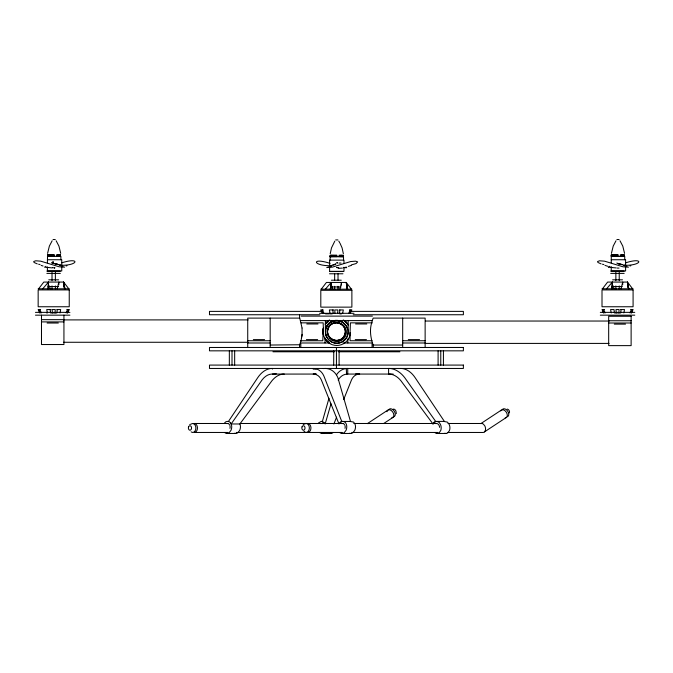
<?xml version="1.0" encoding="UTF-8"?>
<svg xmlns="http://www.w3.org/2000/svg" width="673" height="673" viewBox="0 0 673 673"><rect width="100%" height="100%" fill="white"/><g stroke="black" fill="none" stroke-linecap="round" stroke-linejoin="round"><path stroke-width="1.01" d="M48.355 254.865L48.321 256.371L49.028 254.865L48.994 256.371L49.852 254.865L49.827 256.371L50.803 254.865L50.786 256.371L51.863 254.865L51.846 256.371L52.99 254.865L52.982 256.371L54.151 254.865L48.355 254.865L47.825 256.371M330.998 255.252L330.965 256.75L331.663 255.252L331.638 256.75L332.487 255.252L332.462 256.75L333.446 255.252L333.421 256.75L334.506 255.252L334.489 256.75L335.625 255.252L335.625 256.75L336.794 255.252L330.998 255.252L330.468 256.75M612.203 254.865L612.169 256.371L612.867 254.865L612.842 256.371L613.692 254.865L613.667 256.371L614.651 254.865L614.634 256.371L615.711 254.865L615.694 256.371L616.838 254.865L616.83 256.371L617.999 254.865L612.203 254.865L611.673 256.371M47.522 256.371L47.564 254.865L47.396 262.798M330.157 256.75L330.199 255.252L330.056 260.123M611.37 256.371L611.303 254.865L611.244 262.798M55.085 312.928L55.236 309.563L52.166 309.563L52.309 312.928M337.728 313.307L337.88 309.942L334.801 309.942L334.952 313.307M618.933 312.928L619.084 309.563L616.005 309.563L616.157 312.928M396.262 413.617L396.313 412.894M48.549 282.071L48.061 288.801L48.549 282.071L42.71 288.801M331.192 282.45L330.695 289.188L331.192 282.45L325.353 289.188M612.396 282.071L611.9 288.801L612.396 282.071L606.558 288.801M611.404 254.865L611.261 256.371L624.729 256.371L624.729 259.736M57.222 309.563L56.877 312.928L50.525 312.928L50.181 309.563M339.512 313.307L339.857 309.942M621.061 309.563L620.716 312.928L614.373 312.928L614.028 309.563L610.562 309.563L611.244 312.928M323.242 328.231L322.796 340.74L300.806 340.74M47.581 253.368L49.373 246.082L52.158 240.766M330.216 253.746L331.495 247.883L334.801 241.153M611.429 253.368L613.221 246.082L616.005 240.766M301.024 340.891L302.101 334.38M59.998 312.928L60.679 309.563L56.868 309.563M342.641 313.307L343.323 309.942L339.503 309.942M623.846 312.928L624.527 309.563L620.708 309.563M301.403 338.309L302.059 335.061L302.059 328.088M57.222 288.801L58.845 282.071L58.845 284.763M339.857 289.188L341.489 282.45L341.489 285.142M621.061 288.801L622.693 282.071L622.693 284.763M300.991 341.093L299.578 344.753L299.578 347.495M371.622 322.981C369.435 330.292 370.697 338.065 373.128 345.039L402.69 345.039M328.979 398.256L322.375 421.449L324.453 423.342M325.152 423.982L330.981 403.825M60.444 254.865L59.981 256.371L59.947 254.865L60.444 254.865L60.477 256.371M343.079 255.252L342.624 256.75L342.591 255.252L343.079 255.252L343.121 256.75M624.283 254.865L623.829 256.371L623.795 254.865L624.283 254.865L624.325 256.371M66.139 312.928L67.485 309.563M348.782 313.307L350.128 309.942M333.875 423.982L336.609 417.159M343.634 399.619L351.499 379.934A17.01 11.651 70.2 0 1 359.643 374.07L355.765 373.843M629.987 312.928L631.333 309.563M328.693 327.103C322.577 336.837 338.805 346.208 344.172 336.046C350.288 326.321 334.052 316.949 328.693 327.103A8.808 8.648 -90 0 0 328.693 336.046M67.308 312.928L68.781 309.563L66.795 309.563M349.943 313.307L351.415 309.942L349.438 309.942M631.148 312.928L632.62 309.563L630.643 309.563M67.544 312.928L69.243 309.563M350.187 313.307L351.878 309.942M631.392 312.928L633.083 309.563M371.866 322.056L373.128 318.11L425.134 318.11L425.134 347.47M400.502 368.459A21.3 14.596 70.2 0 1 415.048 377.553L444.39 421.407L435.667 421.407L404.725 377.679A25.49 17.464 70.2 0 0 390.02 368.484L388.599 368.459L388.599 374.07A20.072 13.754 70.2 0 1 402.328 382.651L432.991 423.973C434.085 420.179 439.334 420.835 440.403 424.318A6.065 4.274 82.9 0 1 440.781 430.417L439.318 432.646A6.25 4.4 82.9 0 1 434.943 432.646M59.274 254.865L58.475 256.371L58.45 254.865L57.516 256.371L57.499 254.865L56.456 256.371L56.439 254.865L59.274 254.865L59.308 256.371M341.918 255.252L341.118 256.75L341.093 255.252L340.159 256.75L340.134 255.252L339.091 256.75L339.083 255.252L341.918 255.252L341.951 256.75M623.122 254.865L622.323 256.371L622.298 254.865L621.364 256.371L621.339 254.865L620.296 256.371L620.287 254.865L623.122 254.865L623.156 256.371M329.972 289.188L331.192 286.942M302.034 327.953L299.737 318.11L247.731 318.11L247.731 347.47M228.475 421.407L257.818 377.553A21.3 14.596 -70.2 0 1 272.363 368.459L272.363 369.115M230.376 423.233L231.15 423.973L262.159 379.816A15.883 10.886 -70.2 0 1 271.32 374.087L315.965 374.062M231.15 423.973L239.874 423.973L270.538 382.659A20.072 13.754 -70.2 0 1 284.267 374.062M447.343 432.461L483.021 432.461A4.4 3.037 72.6 0 0 484.51 431.864L485.418 430.215A4.694 3.239 72.6 0 0 484.711 425.731L483.298 424.091A4.4 3.037 72.6 0 0 480.816 423.637M325.841 323.452L328.996 320.449M38.622 288.801L43.787 282.071L63.607 282.071L68.781 288.801M321.265 289.188L326.43 282.45L346.25 282.45L351.415 289.188M602.47 288.801L607.635 282.071L627.455 282.071L632.62 288.801M318.388 423.056L321.374 421.264L324.579 423.056M224.504 423.056C226.271 420.23 230.595 421.147 231.319 424.318A6.065 4.274 -82.9 0 1 230.94 430.417L229.199 432.646A6.25 4.4 -82.9 0 1 224.824 432.646M339.554 423.056C341.32 420.23 345.644 421.147 346.359 424.318A6.065 4.274 -82.9 0 1 345.989 430.417L344.248 432.646A6.25 4.4 -82.9 0 1 339.865 432.646M330.056 263.379C311.035 257.111 312.693 265.944 330.451 265.726L330.88 265.322M432.991 423.973L435.667 421.407M339.68 423.342L341.766 421.449L350.49 421.449L337.863 377.629A26.6 18.23 -70.2 0 0 326.598 368.535L325.126 368.459M52.376 262.335L53.537 262.176L52.107 262.512M53.537 263L52.107 263.076M52.46 263.48L53.386 263.429M367.534 423.51L387.673 410.227M383.812 423.443L393.175 417.268M480.993 423.51L501.141 410.227M484.51 431.864L506.634 417.268M189.752 424.613L190.358 424.217M303.212 424.613L303.817 424.217M351.205 265.44L348.32 266.39M61.966 262.773C80.045 257.002 78.564 265.364 61.68 265.305M625.806 262.773C643.893 257.002 642.412 265.364 625.528 265.305M331.924 265.33L335.524 264.228L332.984 264.977M45.941 266.315L44.536 267.189L47.093 267.374M609.788 266.315L608.375 267.189L611.765 267.257M66.105 266.003L67.014 265.726M629.953 266.003L630.862 265.726M52.578 267.576L53.15 267.408M351.331 264.918L356.084 263.564L357.657 261.898L355.63 261.174L350.641 261.545L332.226 267.173L326.75 267.576L331.646 266.02M52.225 262.865L53.394 262.621M444.029 421.475L447.394 422.089L449.135 424.318A6.065 4.274 82.9 0 1 449.505 430.417L448.041 432.646A6.25 4.4 82.9 0 1 444.76 433.252M350.339 421.475L353.628 422.089L355.092 424.318A6.065 4.274 -82.9 0 1 354.713 430.417L352.972 432.646A6.25 4.4 -82.9 0 1 349.615 433.252M333.53 320.76L338.612 320.659L338.612 322.922M338.956 263.084L341.026 263.059M342.38 268.081L339.032 268.317M619.017 268.106L617.234 268.073M52.334 267.93L47.808 267.442M616.182 267.93L612.245 267.568M336.567 374.726A26.6 18.23 70.2 0 1 346.267 368.535L347.739 368.459L347.739 374.07L346.57 374.129A21.183 14.512 70.2 0 0 338.191 380.169M272.414 374.062L276.359 373.843M316.234 368.955L313.223 369.115L313.223 368.459A22.428 15.37 -70.2 0 1 324.487 377.536L341.766 421.449M323.25 368.568L325.261 368.459M316.1 373.894L313.223 374.07A17.01 11.651 -70.2 0 1 321.366 379.934L338.99 423.982M337.602 262.823L336.794 262.832M59.552 265.347L60.923 265.347L60.057 264.523M623.4 265.347L624.763 265.347L624.334 264.935M53.032 239.538L55.27 239.538M616.872 239.538L619.118 239.538M335.667 239.924L337.913 239.924M47.859 254.865L47.421 256.371L60.881 256.371L60.881 259.736M330.502 255.252L330.056 256.75L343.524 256.75L343.524 260.123M47.396 259.736L61.756 259.736L61.756 270.958L47.396 270.958L47.396 266.878M611.244 259.736L625.604 259.736L625.604 270.958L611.244 270.958L611.244 266.878M54.151 267.778L54.976 267.778M46.858 271.143L60.326 271.143M610.705 271.143L624.165 271.143M329.501 271.53L342.961 271.53M46.858 273.389L60.326 273.389M610.705 273.389L624.165 273.389M329.501 273.776L342.961 273.776M48.759 279.825L58.635 279.825M612.607 279.825L622.483 279.825M331.402 280.204L341.278 280.204M48.086 286.555L58.4 286.555M611.934 286.555L622.247 286.555M330.729 286.942L341.11 286.942M38.159 288.801L69.243 288.801M602.007 288.801L633.083 288.801M320.802 289.188L351.878 289.188M38.159 309.563L39.858 312.928M40.59 309.563L38.622 309.563L40.094 312.928M51.013 309.563L46.723 309.563L47.396 312.928L46.689 312.928M602.007 309.563L603.698 312.928M604.43 309.563L602.47 309.563L603.933 312.928M320.802 309.942L322.493 313.307M323.225 309.942L321.265 309.942L322.729 313.307M333.657 309.942L329.358 309.942L330.039 313.307M321.744 311.38L209.48 311.38L209.48 314.745L319.894 314.745M350.069 311.38L463.377 311.38L463.377 314.745L353.216 314.745M35.459 312.365L50.87 312.365M52.679 312.365L55.346 312.365M56.65 312.365L69.908 312.365M600.316 312.365L614.886 312.365M615.736 312.365L618.462 312.365M620.203 312.365L634.774 312.365M319.566 313.307L354.015 313.307M325.522 313.87L329.316 313.87M330.165 313.87L332.193 313.87M339.772 313.87L341.455 313.87M35.459 315.166L69.908 315.166M600.316 315.166L634.774 315.166M301.168 316.117L372.421 316.117M41.49 319.658L63.935 319.658M63.523 319.902L248.169 319.902M301.168 320.6L372.421 320.6M608.678 320.752L631.123 320.752M425.496 321.038L609.09 321.038M41.49 321.904L63.935 321.904M301.168 322.847L323.158 322.847L323.604 335.356A13.653 13.653 0 0 0 349.977 335.356L350.423 322.847L372.421 322.847M47.102 323.023L58.324 323.023M608.678 322.998L631.123 322.998M306.779 323.965L317.993 323.965M355.588 323.965L366.81 323.965M614.289 324.125L625.511 324.125M253.342 339.621L264.565 339.621M306.417 339.621L317.639 339.621M355.226 339.621L366.449 339.621M408.301 339.621L419.523 339.621M247.731 340.74L270.176 340.74M372.06 340.74L350.069 340.74L350.069 332.63M402.69 340.74L425.134 340.74M63.523 342.271L248.169 342.271M247.731 342.986L270.176 342.986M329.686 342.986L300.806 342.986L300.806 347.47M343.18 342.986L372.06 342.986L372.06 347.47M402.69 342.986L425.134 342.986M425.496 343.407L609.09 343.407M270.176 345.039L299.578 344.753M272.96 351.777L334.355 351.777M338.511 351.777L399.905 351.777M347.739 374.07L393.15 374.062M194.295 423.485L227.811 423.485M240.379 423.485L343.373 423.485M353.847 423.485L436.584 423.485M448.1 423.485L481.616 423.485M227.878 432.461L194.295 432.461A4.492 3.172 -90 0 0 197.441 427.389A4.492 3.172 -90 0 0 193.479 423.637M236.273 432.461L342.397 432.461M351.718 432.461L437.896 432.461M226.961 433.462L235.685 433.462M322.131 433.462L330.855 433.462M342.002 433.462L350.734 433.462M437.181 433.462L445.905 433.462M53.546 262.167L52.637 262.134M53.546 262.722L52.107 262.655M53.546 263.286L52.107 263.219M53.537 262.445L52.46 262.361M336.794 262.924L337.383 262.966M53.983 268.106L54.58 268.148M337.038 267.56L336.525 267.509L338.797 267.955L337.896 267.703M343.449 267.635L346.721 267.694L346.015 266.895M624.67 265.785L628.464 267.189L622.988 266.794L604.573 261.166L599.584 260.788L597.557 261.519L597.927 262.462L601.098 263.892M60.831 265.785L64.625 267.189L59.14 266.794L40.725 261.166L35.745 260.788L33.709 261.519L34.079 262.462L37.251 263.892M602.486 264.228L603.883 264.531M38.639 264.228L40.044 264.531M616.796 263.084L623.291 264.952M618.882 263.606L618.428 263.505L622.231 264.59M58.383 264.59L55.842 263.841L59.451 264.952M56.843 264.136L54.589 263.505L57.331 264.296M607.761 266.281L604.993 265.406M43.047 266.003L41.146 265.406M339.335 320.76L340.429 321.214M618.218 263.681L619.261 264.287M54.917 263.951L55.413 264.287M330.451 265.726L330.88 266.138M325.303 339.007L329.703 343.238A13.468 13.468 0 0 1 325.236 339.057M627.455 286.555L628.876 288.801L627.455 282.071L628.532 288.801M346.721 287.691L347.672 289.188L346.25 282.45L347.327 289.188M64.086 287.304L65.029 288.801L63.607 282.071L63.607 286.555M619.984 240.766L622.777 246.082L624.569 253.368M338.78 241.153L339.587 242.423M56.145 240.766L58.93 246.082L60.721 253.368M339.949 243.079L342.086 247.883L343.365 253.746M346.822 288.061L347.394 289.188L346.25 282.45M64.187 287.682L64.759 288.801L63.607 282.071L64.692 288.801M239.874 423.973L240.042 424.318A6.065 4.274 -82.9 0 1 239.664 430.417L237.922 432.646A6.25 4.4 -82.9 0 1 234.566 433.252M603.757 309.563L605.103 312.928M322.552 309.942L323.898 313.307M39.917 309.563L41.255 312.928M613.33 285.916L614.028 288.801M332.126 286.303L332.824 289.188M49.482 285.916L50.181 288.801M627.455 282.071L628.607 288.801M332.824 309.942L333.16 313.307M346.267 368.535L346.57 374.129M619.227 272.422L619.227 280.734M619.227 285.924L619.227 289.037M617.999 254.865L617.999 256.371M615.862 272.422L615.862 280.734M615.862 285.924L615.862 289.037M443.423 350.835L443.423 365.086M440.765 350.835L440.765 365.086M438.098 350.835L438.098 365.086M402.69 318.11L402.69 347.47M373.288 344.753L373.288 347.495M348.177 320.6L348.177 331.823A11.391 11.391 0 0 1 336.794 343.213A11.391 11.391 0 0 1 325.404 331.823L325.404 320.6M347.823 338.906L347.823 342.986M343.97 263.177L343.97 260.123L329.61 260.123L329.61 271.337L343.97 271.337L343.97 267.257M339.099 350.835L339.099 365.086M338.612 340.227L338.612 341.733M338.023 273.844L338.023 280.077M338.023 286.311L338.023 289.424M336.794 255.252L336.794 256.75M336.433 347.47L336.433 368.459M334.658 273.844L334.658 280.077M334.658 286.311L334.658 289.424M333.766 350.835L333.682 365.086M325.042 337.888L325.042 342.986M299.578 314.745L299.578 318.396M270.176 318.11L270.176 347.47M234.667 350.835L234.667 365.086M232.008 350.835L232.008 365.086M229.342 350.835L229.342 365.086M63.935 315.166L63.935 344.534L41.49 344.534L41.49 315.166M55.379 272.422L55.379 280.734M55.379 285.924L55.379 289.037M54.151 254.865L54.151 256.371M52.014 272.422L52.014 280.734M52.014 285.924L52.014 289.037M393.293 409.192A2.246 1.439 56.6 0 1 395.202 409.916A2.246 1.439 56.6 0 1 396.061 412.17M388.674 409.924A4.492 2.877 56.6 0 1 394.285 411.245A4.492 2.877 56.6 0 1 393.209 416.865M387.009 411.716A4.492 2.877 56.6 0 1 392.502 411.716A4.492 2.877 56.6 0 1 391.77 417.815M367.349 423.637A4.4 3.037 72.6 0 1 368.997 423.637M191.124 424.091A4.492 3.172 90 0 1 195.885 427.978A4.492 3.172 90 0 1 191.124 431.864M507.148 409.125A2.246 1.439 56.6 0 1 509.175 410.631A2.246 1.439 56.6 0 1 509.192 412.919M502.134 409.924A4.492 2.877 56.6 0 1 507.408 410.766A4.492 2.877 56.6 0 1 507.442 416.73M500.695 410.875A4.492 2.877 56.6 0 1 506.306 412.196A4.492 2.877 56.6 0 1 505.23 417.815M306.938 423.637A4.492 3.172 -90 0 1 310.909 427.389A4.492 3.172 -90 0 1 307.763 432.461M304.591 424.091A4.492 3.172 90 0 1 308.772 425.403A4.492 3.172 90 0 1 308.217 431.41A4.492 3.172 90 0 1 303.935 431.149M439.578 427.363A3.853 2.717 82.9 0 0 438.594 424.629A3.954 2.785 82.9 0 0 435.852 423.628M324.268 432.646A6.25 4.4 82.9 0 1 319.894 432.646M333 432.646A6.25 4.4 82.9 0 1 329.711 433.252M320.802 423.628A3.954 2.785 82.9 0 1 322.241 423.628M226.851 423.628A3.954 2.785 -82.9 0 1 229.468 424.629M341.892 423.628A3.954 2.785 -82.9 0 1 344.517 424.629M344.913 425.429A3.853 2.717 -82.9 0 1 345.005 428.365M229.863 425.429A3.853 2.717 -82.9 0 1 229.956 428.365M325.429 328.819A11.391 11.391 0 0 1 347.436 328.819M326.733 337.173A11.205 11.205 0 0 1 325.614 334.473M325.614 328.676A11.205 11.205 0 0 1 342.035 321.879M325.076 324.184A13.653 13.653 0 0 1 329.602 319.944M343.255 319.944A13.653 13.653 0 0 1 348.252 324.941M330.115 325.252A8.976 8.951 -90 0 1 342.75 325.252M342.75 337.964A8.976 8.951 -90 0 1 330.115 337.964M325.749 323.377A13.468 13.468 0 0 1 328.954 320.382M344.172 327.112A8.799 8.64 -90 0 1 344.172 336.046M323.427 328.088L322.964 331.579L323.427 335.061A13.468 13.468 0 0 1 323.427 328.088M334.523 264.523L334.044 264.674L335.861 264.11L334.523 264.523M69.243 289.92L38.159 289.92L38.159 306.753L69.243 306.753L69.243 289.92M633.083 289.92L602.007 289.92L602.007 306.753L633.083 306.753L633.083 289.92M351.878 290.307L320.802 290.307L320.802 307.14L351.878 307.14L351.878 290.307M631.123 316.268L608.678 316.268L608.678 345.628L631.123 345.628L631.123 316.268M463.377 347.47L209.48 347.47L209.48 350.835L463.377 350.835L463.377 347.47M463.377 365.086L209.48 365.086L209.48 368.459L463.377 368.459L463.377 365.086M345.956 322.056L343.861 320.449A13.468 13.468 0 0 1 348.092 324.84L345.956 322.056M188.591 426.85A2.246 1.59 90 0 0 189.963 430.215A2.246 1.59 90 0 0 191.334 426.85A2.246 1.59 90 0 0 188.591 426.85M302.051 426.85A2.246 1.59 90 0 0 303.43 430.215A2.246 1.59 90 0 0 304.802 426.85A2.246 1.59 90 0 0 302.051 426.85M331.495 339.907A9.523 9.523 0 0 0 346.393 332.841A9.523 9.523 0 0 0 332.824 323.461A9.523 9.523 0 0 0 331.495 339.907M330.527 341.304A11.222 11.222 0 0 0 348.084 332.975A11.222 11.222 0 0 0 332.1 321.93A11.222 11.222 0 0 0 330.527 341.304M331.966 339.318A8.934 8.934 0 0 0 345.367 331.579A8.934 8.934 0 0 0 331.966 323.839A8.934 8.934 0 0 0 331.966 339.318"/></g></svg>
